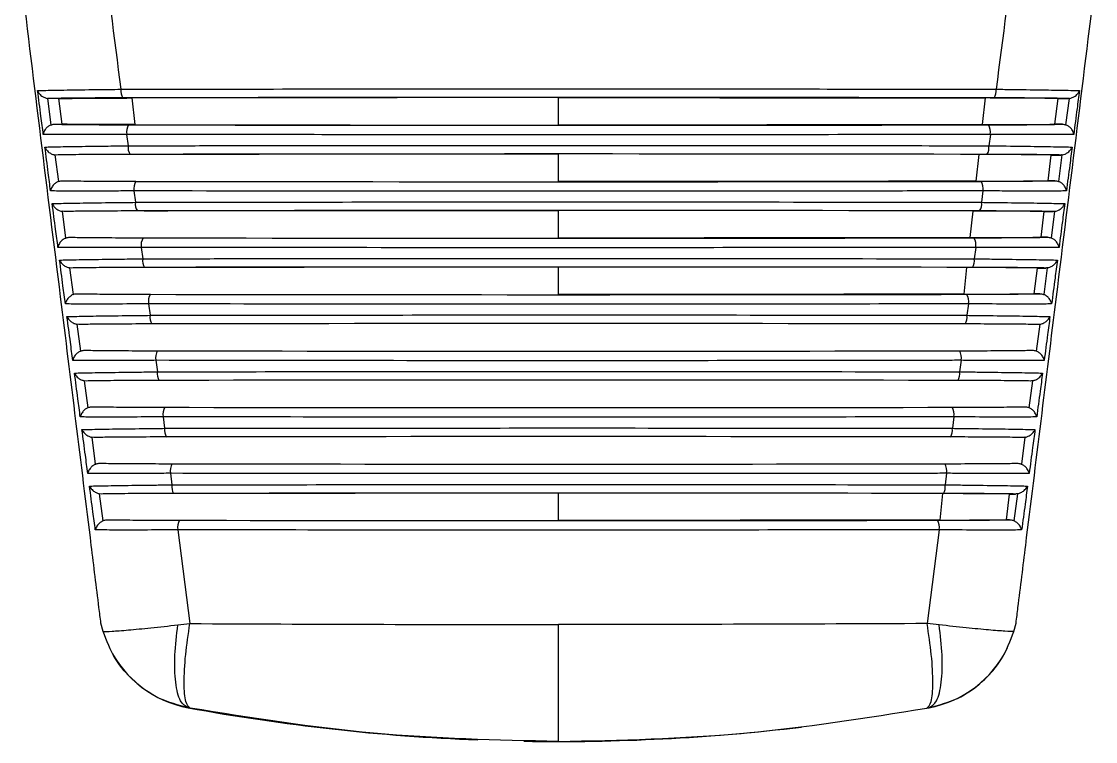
# Model space of a CAD drawing. Extents: x 12.3 to 108.7, y 1.1 to 80.4.
# Drawn here: x 101.979 to 103.158, y 27.691 to 28.481 of the extents above; entities that cross this region are included whole.
import ezdxf

# ---------------------------------------------------------------- set-up
doc = ezdxf.new("R2010")
doc.units = 0
doc.header["$MEASUREMENT"] = 0
doc.layers.add('OBJECT', color=7, linetype='CONTINUOUS')

msp = doc.modelspace()

# ---------------------------------------------------------------- linework, layer by layer
at = {"layer": 'OBJECT'}
for p, q in [((102.0092, 28.3968), (102.0078, 28.3969)), ((102.0078, 28.3969), (102.0115, 28.3678)), ((102.0202, 28.3968), (102.0092, 28.3968)), ((102.0237, 28.3686), (102.0202, 28.3968)), ((102.1003, 28.3974), (102.1035, 28.3681)), ((102.5687, 28.3676), (102.5687, 28.3978)), ((103.0371, 28.3974), (103.0338, 28.3681)), ((103.1137, 28.3686), (103.1172, 28.3968)), ((103.1172, 28.3968), (103.1282, 28.3968)), ((103.1258, 28.3678), (103.1296, 28.3969)), ((102.0155, 28.3686), (102.0237, 28.3686)), ((103.1219, 28.3686), (103.1137, 28.3686)), ((102.0946, 28.3574), (102.0962, 28.3449)), ((103.0428, 28.3574), (103.0411, 28.3449)), ((102.0173, 28.3348), (102.0158, 28.3349)), ((102.0158, 28.3349), (102.0196, 28.3058)), ((102.5687, 28.3057), (102.5687, 28.3358)), ((103.0303, 28.3353), (103.027, 28.3061)), ((103.1061, 28.3066), (103.1096, 28.3348)), ((103.1096, 28.3348), (103.1201, 28.3348)), ((103.1178, 28.3058), (103.1216, 28.3349)), ((103.1137, 28.3066), (103.1061, 28.3066)), ((102.1026, 28.2954), (102.1043, 28.2829)), ((103.0347, 28.2954), (103.0331, 28.2829)), ((102.0255, 28.2728), (102.0238, 28.273)), ((102.0238, 28.273), (102.0276, 28.2437)), ((102.5687, 28.2437), (102.5687, 28.2737)), ((103.0235, 28.2733), (103.0203, 28.2441)), ((103.0985, 28.2446), (103.102, 28.2728)), ((103.102, 28.2728), (103.1119, 28.2728)), ((103.1098, 28.2437), (103.1136, 28.273)), ((103.1055, 28.2446), (103.0985, 28.2446)), ((102.1106, 28.2334), (102.1123, 28.2209)), ((103.0267, 28.2334), (103.0251, 28.2209)), ((102.0337, 28.2108), (102.0319, 28.211)), ((102.0319, 28.211), (102.0357, 28.1817)), ((102.5687, 28.1817), (102.5687, 28.2117)), ((103.0167, 28.2113), (103.0136, 28.1821)), ((103.0909, 28.1826), (103.0944, 28.2108)), ((103.0944, 28.2108), (103.1036, 28.2108)), ((103.1017, 28.1817), (103.1055, 28.211)), ((103.0972, 28.1826), (103.0909, 28.1826)), ((102.1187, 28.1715), (102.1203, 28.1589)), ((103.0187, 28.1715), (103.0171, 28.1589)), ((102.042, 28.1488), (102.04, 28.149)), ((102.04, 28.149), (102.0438, 28.1196)), ((103.0936, 28.1196), (103.0974, 28.149)), ((102.1267, 28.1095), (102.1283, 28.0969)), ((103.0107, 28.1095), (103.0091, 28.0969)), ((102.0503, 28.0868), (102.0481, 28.0871)), ((102.0481, 28.0871), (102.052, 28.0575)), ((103.0854, 28.0575), (103.0893, 28.0871)), ((102.1347, 28.0475), (102.1363, 28.0349)), ((103.0027, 28.0475), (103.0011, 28.0349)), ((102.0587, 28.0248), (102.0563, 28.0251)), ((102.0563, 28.0251), (102.0602, 27.9954)), ((103.0772, 27.9954), (103.0811, 28.0251)), ((102.1427, 27.9855), (102.1443, 27.9729)), ((102.9947, 27.9855), (102.9931, 27.9729)), ((102.0671, 27.9628), (102.0645, 27.9631)), ((102.0645, 27.9631), (102.0684, 27.9334)), ((102.5687, 27.9338), (102.5687, 27.9636)), ((102.9904, 27.9632), (102.9874, 27.9342)), ((103.0604, 27.9346), (103.0639, 27.9628)), ((103.0639, 27.9628), (103.0703, 27.9628)), ((103.069, 27.9334), (103.0729, 27.9631)), ((103.0637, 27.9346), (103.0604, 27.9346)), ((102.1507, 27.9235), (102.164, 27.8206)), ((102.9867, 27.9235), (102.9734, 27.8206)), ((102.0687, 27.812), (102.0664, 27.8211)), ((102.1508, 27.8192), (102.164, 27.8206)), ((102.9866, 27.8192), (102.9734, 27.8206)), ((103.0687, 27.812), (103.071, 27.8211)), ((102.0758, 27.7938), (102.0758, 27.7938)), ((103.0616, 27.7938), (103.0616, 27.7938)), ((102.1644, 27.7278), (102.162, 27.7283)), ((102.973, 27.7278), (102.9754, 27.7283))]:
    msp.add_line(p, q, dxfattribs=at)
for centre, radius, start, end in [((102.1009, 28.4048), 0.0128, 170.5661, 215.0339), ((103.0365, 28.4048), 0.0128, 324.9669, 9.4335), ((102.109, 28.36), 0.0146, 147.0145, 190.1332), ((103.0284, 28.36), 0.0146, 349.8668, 32.9855), ((102.1091, 28.3428), 0.013, 170.6538, 214.5686), ((103.0283, 28.3428), 0.013, 325.4314, 9.3462), ((102.1172, 28.298), 0.0148, 147.4689, 190.0231), ((103.0202, 28.298), 0.0148, 349.9769, 32.5311), ((102.1172, 28.2808), 0.0131, 170.7452, 214.0981), ((103.0202, 28.2808), 0.0131, 325.9019, 9.2548), ((102.1254, 28.236), 0.015, 147.9251, 189.9121), ((103.012, 28.236), 0.015, 350.0879, 32.0749), ((102.1254, 28.2188), 0.0133, 170.8342, 213.6287), ((103.012, 28.2188), 0.0133, 326.3721, 9.1654), ((102.1336, 28.174), 0.0152, 148.3855, 189.7987), ((103.0038, 28.174), 0.0152, 350.2011, 31.6147), ((102.1336, 28.1568), 0.0135, 170.9315, 213.1483), ((103.0038, 28.1568), 0.0135, 326.8515, 9.0687), ((102.1418, 28.1121), 0.0154, 148.849, 189.6838), ((102.9956, 28.1121), 0.0154, 350.3162, 31.151), ((102.1417, 28.0948), 0.0136, 171.0281, 212.6676), ((102.9956, 28.0948), 0.0136, 327.3327, 8.9711), ((102.15, 28.0501), 0.0156, 149.3185, 189.5647), ((102.9874, 28.0501), 0.0156, 350.435, 30.6818), ((102.1499, 28.0327), 0.0138, 171.128, 212.1819), ((102.9874, 28.0327), 0.0138, 327.8181, 8.872), ((102.1582, 27.9881), 0.0158, 149.788, 189.446), ((102.9791, 27.9881), 0.0158, 350.554, 30.212), ((102.1581, 27.9707), 0.014, 171.2279, 211.6949), ((102.9793, 27.9707), 0.014, 328.3051, 8.7721), ((102.1665, 27.9261), 0.016, 150.2635, 189.3237), ((102.9709, 27.9261), 0.016, 350.677, 29.7362), ((102.1837, 27.8463), 0.12, 205.9218, 259.5863), ((102.9537, 27.8463), 0.12, 280.4137, 334.0782), ((102.5687, 29.9412), 2.25, 259.5863, 267.7412), ((102.5687, 29.9412), 2.25, 269.0318, 276.8113)]:
    msp.add_arc(centre, radius, start, end, dxfattribs=at)
for centre, major_axis, start_param, end_param in [((102.5687, 28.3786), (2.2176, 0), 1.353401, 1.788192), ((102.5687, 28.3868), (2.217, 0), 4.497874, 4.926904), ((102.5687, 28.3166), (2.2143, 0), 1.356764, 1.784829), ((102.5687, 28.3248), (2.2137, 0), 4.501238, 4.923539), ((102.5687, 28.2546), (2.2111, 0), 1.360135, 1.781458), ((102.5687, 28.2628), (2.2105, 0), 4.504611, 4.920167), ((102.5687, 28.1926), (2.2078, 0), 1.363514, 1.778079), ((102.5687, 28.2008), (2.2072, 0), 4.507992, 4.916786), ((102.5687, 28.1306), (2.2046, 0), 1.366901, 1.774692), ((102.5687, 28.1388), (2.204, 0), 4.511381, 4.913397), ((102.5687, 28.0686), (2.2013, 0), 1.370296, 1.771297), ((102.5687, 28.0768), (2.2007, 0), 4.514778, 4.91), ((102.5687, 28.0066), (2.1981, 0), 1.373699, 1.767893), ((102.5687, 28.0148), (2.1975, 0), 4.518183, 4.906595), ((102.5687, 27.9446), (2.1948, 0), 1.377111, 1.764481), ((102.5687, 27.9528), (2.1942, 0), 4.521597, 4.903181)]:
    msp.add_ellipse(centre, major_axis=major_axis, ratio=0.008727, start_param=start_param, end_param=end_param, dxfattribs=at)
for points, knots in [([(102.0354, 28.8162), (102.0457, 28.7369), (102.0633, 28.6005), (102.0809, 28.464), (102.0882, 28.407)], [0, 0, 0, 0, 0.581449, 1, 1, 1, 1]), ([(103.102, 28.8162), (103.0917, 28.7369), (103.0741, 28.6005), (103.0565, 28.464), (103.0491, 28.407)], [0, 0, 0, 0, 0.581449, 1, 1, 1, 1]), ([(102.0664, 27.8211), (102.0656, 27.8268), (102.0621, 27.8552), (102.0474, 27.9746), (102.0189, 28.2044), (101.9934, 28.4115), (101.9791, 28.5276)], [0, 0, 0, 0, 0.024147, 0.120738, 0.507103, 1, 1, 1, 1]), ([(103.071, 27.8211), (103.0717, 27.8268), (103.0753, 27.8552), (103.09, 27.9746), (103.1185, 28.2044), (103.144, 28.4115), (103.1583, 28.5276)], [0, 0, 0, 0, 0.024147, 0.120738, 0.507103, 1, 1, 1, 1]), ([(101.9968, 28.4055), (101.9975, 28.4055), (101.9996, 28.4056), (102.0079, 28.4058), (102.0276, 28.4062), (102.0575, 28.4066), (102.0793, 28.4068), (102.0882, 28.407)], [0, 0, 0, 0, 0.059775, 0.207161, 0.501412, 0.795934, 1, 1, 1, 1]), ([(102.0031, 28.3574), (102.0022, 28.364), (102.0001, 28.3801), (101.9981, 28.3961), (101.9968, 28.4055)], [0, 0, 0, 0, 0.4125557, 1, 1, 1, 1]), ([(101.9968, 28.4055), (101.9968, 28.4055), (101.9972, 28.4045), (101.9983, 28.4024), (102.0009, 28.3997), (102.0043, 28.3977), (102.0067, 28.3971), (102.0078, 28.3969)], [0, 0, 0, 0, 0.007738, 0.250693, 0.57035, 0.807207, 1, 1, 1, 1]), ([(102.0882, 28.407), (102.0948, 28.407), (102.1273, 28.407), (102.2651, 28.4073), (102.4895, 28.4074), (102.7798, 28.4074), (102.9594, 28.4071), (103.0491, 28.407)], [0, 0, 0, 0, 0.0206637, 0.1033313, 0.4348088, 0.7174044, 1, 1, 1, 1]), ([(103.0491, 28.407), (103.0556, 28.4069), (103.0751, 28.4066), (103.1043, 28.4062), (103.1273, 28.4059), (103.1372, 28.4056), (103.1399, 28.4055), (103.1405, 28.4055)], [0, 0, 0, 0, 0.147376, 0.444496, 0.741154, 0.940222, 1, 1, 1, 1]), ([(103.1296, 28.3969), (103.1307, 28.3971), (103.133, 28.3977), (103.1365, 28.3997), (103.1391, 28.4024), (103.1402, 28.4045), (103.1405, 28.4055), (103.1405, 28.4055)], [0, 0, 0, 0, 0.1927932, 0.4296503, 0.7493073, 0.992262, 1, 1, 1, 1]), ([(103.1405, 28.4055), (103.1397, 28.3989), (103.1376, 28.3829), (103.1355, 28.3668), (103.1343, 28.3574)], [0, 0, 0, 0, 0.412554, 1, 1, 1, 1]), ([(102.0904, 28.3975), (102.0786, 28.3974), (102.0549, 28.3974), (102.0252, 28.3971), (102.0146, 28.3969), (102.0092, 28.3968)], [0, 0, 0, 0, 0.324207, 0.64849, 1, 1, 1, 1]), ([(102.0202, 28.3968), (102.0277, 28.3969), (102.0428, 28.3971), (102.0729, 28.3973), (102.093, 28.3973), (102.1003, 28.3974)], [0, 0, 0, 0, 0.3900042, 0.7799553, 1, 1, 1, 1]), ([(102.5687, 28.3978), (102.4899, 28.3978), (102.3324, 28.3977), (102.1776, 28.3975), (102.1003, 28.3974)], [0, 0, 0, 0, 0.500491, 1, 1, 1, 1]), ([(102.5687, 28.3978), (102.6475, 28.3978), (102.805, 28.3977), (102.9598, 28.3975), (103.0371, 28.3974)], [0, 0, 0, 0, 0.5004912, 1, 1, 1, 1]), ([(103.1172, 28.3968), (103.1096, 28.3969), (103.0945, 28.3971), (103.0645, 28.3973), (103.0444, 28.3973), (103.0371, 28.3974)], [0, 0, 0, 0, 0.3900042, 0.7799553, 1, 1, 1, 1]), ([(103.1282, 28.3968), (103.1233, 28.3969), (103.1136, 28.3971), (103.0848, 28.3974), (103.0601, 28.3974), (103.047, 28.3975)], [0, 0, 0, 0, 0.320862, 0.641681, 1, 1, 1, 1]), ([(103.1296, 28.3969), (103.1296, 28.3969), (103.1291, 28.3969), (103.1287, 28.3968), (103.1282, 28.3968)], [0, 0, 0, 0, 0.0202823, 1, 1, 1, 1]), ([(102.0115, 28.3678), (102.0106, 28.3674), (102.0086, 28.3664), (102.0059, 28.364), (102.0039, 28.3609), (102.0032, 28.3586), (102.0031, 28.3575), (102.0031, 28.3574)], [0, 0, 0, 0, 0.199292, 0.397081, 0.700904, 0.992028, 1, 1, 1, 1]), ([(102.0115, 28.3678), (102.0126, 28.3682), (102.0139, 28.3686), (102.0153, 28.3686), (102.0155, 28.3686)], [0, 0, 0, 0, 0.843625, 1, 1, 1, 1]), ([(102.0155, 28.3686), (102.0206, 28.3685), (102.0307, 28.3683), (102.0596, 28.3681), (102.084, 28.368), (102.0968, 28.3679)], [0, 0, 0, 0, 0.324373, 0.64869, 1, 1, 1, 1]), ([(102.1035, 28.3681), (102.0906, 28.3681), (102.0647, 28.3682), (102.0383, 28.3684), (102.0274, 28.3685), (102.0237, 28.3686)], [0, 0, 0, 0, 0.3965622, 0.7931909, 1, 1, 1, 1]), ([(102.1035, 28.3681), (102.1968, 28.3679), (102.3507, 28.3677), (102.5071, 28.3676), (102.5687, 28.3676)], [0, 0, 0, 0, 0.605766, 1, 1, 1, 1]), ([(103.0338, 28.3681), (102.9406, 28.3679), (102.7866, 28.3677), (102.6303, 28.3676), (102.5687, 28.3676)], [0, 0, 0, 0, 0.605766, 1, 1, 1, 1]), ([(103.0338, 28.3681), (103.0468, 28.3681), (103.0727, 28.3682), (103.0991, 28.3684), (103.11, 28.3685), (103.1137, 28.3686)], [0, 0, 0, 0, 0.3965622, 0.7931909, 1, 1, 1, 1]), ([(103.0406, 28.3679), (103.0525, 28.368), (103.0762, 28.368), (103.1058, 28.3683), (103.1164, 28.3685), (103.1219, 28.3686)], [0, 0, 0, 0, 0.327832, 0.655734, 1, 1, 1, 1]), ([(103.1219, 28.3686), (103.1231, 28.3685), (103.1245, 28.3684), (103.1257, 28.3679), (103.1258, 28.3678)], [0, 0, 0, 0, 0.904064, 1, 1, 1, 1]), ([(103.1343, 28.3574), (103.1343, 28.3575), (103.1342, 28.3586), (103.1335, 28.3609), (103.1315, 28.364), (103.1288, 28.3664), (103.1268, 28.3674), (103.1258, 28.3678)], [0, 0, 0, 0, 0.007972, 0.299096, 0.602919, 0.800706, 1, 1, 1, 1]), ([(102.0946, 28.3574), (102.0882, 28.3574), (102.0686, 28.3572), (102.0393, 28.3571), (102.0165, 28.3572), (102.0065, 28.3573), (102.0037, 28.3574), (102.0031, 28.3574)], [0, 0, 0, 0, 0.148503, 0.448596, 0.748256, 0.940445, 1, 1, 1, 1]), ([(103.0428, 28.3574), (103.0362, 28.3574), (103.0036, 28.3573), (102.8658, 28.3571), (102.6434, 28.3569), (102.3576, 28.357), (102.1823, 28.3573), (102.0946, 28.3574)], [0, 0, 0, 0, 0.020947, 0.104745, 0.44076, 0.72038, 1, 1, 1, 1]), ([(103.1343, 28.3574), (103.1337, 28.3574), (103.1314, 28.3573), (103.1228, 28.3572), (103.1027, 28.3571), (103.0728, 28.3572), (103.0513, 28.3574), (103.0428, 28.3574)], [0, 0, 0, 0, 0.059553, 0.208066, 0.505163, 0.802607, 1, 1, 1, 1]), ([(102.0049, 28.3435), (102.0055, 28.3435), (102.0078, 28.3436), (102.0164, 28.3438), (102.0365, 28.3442), (102.0663, 28.3446), (102.0877, 28.3448), (102.0962, 28.3449)], [0, 0, 0, 0, 0.059495, 0.208459, 0.505892, 0.803608, 1, 1, 1, 1]), ([(102.0111, 28.2954), (102.0102, 28.302), (102.0082, 28.3181), (102.0061, 28.3341), (102.0049, 28.3435)], [0, 0, 0, 0, 0.412526, 1, 1, 1, 1]), ([(102.0049, 28.3435), (102.0049, 28.3435), (102.0052, 28.3426), (102.0063, 28.3405), (102.0088, 28.3379), (102.0123, 28.3357), (102.0147, 28.3352), (102.0158, 28.3349)], [0, 0, 0, 0, 0.00781, 0.231082, 0.559206, 0.802811, 1, 1, 1, 1]), ([(102.0984, 28.3355), (102.0865, 28.3354), (102.0628, 28.3354), (102.0334, 28.3351), (102.0228, 28.3349), (102.0173, 28.3348)], [0, 0, 0, 0, 0.328087, 0.656253, 1, 1, 1, 1]), ([(102.0962, 28.3449), (102.1028, 28.345), (102.1354, 28.345), (102.2732, 28.3452), (102.495, 28.3454), (102.7797, 28.3454), (102.954, 28.3451), (103.0411, 28.3449)], [0, 0, 0, 0, 0.021019, 0.105106, 0.44228, 0.72114, 1, 1, 1, 1]), ([(102.5687, 28.3358), (102.5095, 28.3358), (102.3544, 28.3357), (102.2016, 28.3355), (102.1071, 28.3353)], [0, 0, 0, 0, 0.38188, 1, 1, 1, 1]), ([(103.1096, 28.3348), (103.1018, 28.3349), (103.0863, 28.3351), (103.0565, 28.3353), (103.0369, 28.3353), (103.0303, 28.3353)], [0, 0, 0, 0, 0.397554, 0.795054, 1, 1, 1, 1]), ([(103.1201, 28.3348), (103.115, 28.3349), (103.1049, 28.3351), (103.076, 28.3354), (103.0517, 28.3354), (103.039, 28.3355)], [0, 0, 0, 0, 0.324747, 0.649448, 1, 1, 1, 1]), ([(103.0411, 28.3449), (103.0476, 28.3449), (103.0671, 28.3446), (103.0963, 28.3442), (103.1192, 28.3438), (103.1291, 28.3436), (103.1319, 28.3435), (103.1325, 28.3435)], [0, 0, 0, 0, 0.148954, 0.449261, 0.7491, 0.940502, 1, 1, 1, 1]), ([(103.1216, 28.3349), (103.1215, 28.3349), (103.121, 28.3349), (103.1205, 28.3348), (103.1201, 28.3348)], [0, 0, 0, 0, 0.098582, 1, 1, 1, 1]), ([(103.1216, 28.3349), (103.1227, 28.3352), (103.1251, 28.3357), (103.1285, 28.3379), (103.1311, 28.3405), (103.1322, 28.3426), (103.1325, 28.3435), (103.1325, 28.3435)], [0, 0, 0, 0, 0.197189, 0.440794, 0.768918, 0.99219, 1, 1, 1, 1]), ([(103.1325, 28.3435), (103.1317, 28.3369), (103.1296, 28.3209), (103.1275, 28.3048), (103.1263, 28.2954)], [0, 0, 0, 0, 0.412529, 1, 1, 1, 1]), ([(102.0196, 28.3058), (102.0186, 28.3053), (102.0164, 28.3042), (102.0136, 28.3014), (102.0118, 28.2984), (102.0112, 28.2963), (102.0111, 28.2954), (102.0111, 28.2954)], [0, 0, 0, 0, 0.203476, 0.450048, 0.773096, 0.991935, 1, 1, 1, 1]), ([(102.0196, 28.3058), (102.0207, 28.3061), (102.0221, 28.3066), (102.0235, 28.3066), (102.0237, 28.3066)], [0, 0, 0, 0, 0.835979, 1, 1, 1, 1]), ([(102.0237, 28.3066), (102.0289, 28.3065), (102.0394, 28.3063), (102.0684, 28.3061), (102.0924, 28.306), (102.1047, 28.306)], [0, 0, 0, 0, 0.3284365, 0.656814, 1, 1, 1, 1]), ([(103.027, 28.3061), (102.9338, 28.3059), (102.782, 28.3057), (102.628, 28.3057), (102.5687, 28.3057)], [0, 0, 0, 0, 0.61478, 1, 1, 1, 1]), ([(103.027, 28.3061), (103.0423, 28.3061), (103.0706, 28.3062), (103.0949, 28.3064), (103.1041, 28.3066), (103.1061, 28.3066)], [0, 0, 0, 0, 0.478248, 0.883044, 1, 1, 1, 1]), ([(103.0327, 28.306), (103.0445, 28.306), (103.0683, 28.3061), (103.0976, 28.3063), (103.1083, 28.3065), (103.1137, 28.3066)], [0, 0, 0, 0, 0.3318718, 0.663815, 1, 1, 1, 1]), ([(103.1137, 28.3066), (103.1149, 28.3065), (103.1163, 28.3064), (103.1177, 28.3058), (103.1178, 28.3058)], [0, 0, 0, 0, 0.8737046, 1, 1, 1, 1]), ([(103.1263, 28.2954), (103.1263, 28.2954), (103.1261, 28.2965), (103.1255, 28.2988), (103.1235, 28.3018), (103.1208, 28.3043), (103.1188, 28.3053), (103.1178, 28.3058)], [0, 0, 0, 0, 0.008064, 0.282727, 0.593799, 0.796129, 1, 1, 1, 1]), ([(102.1026, 28.2954), (102.0962, 28.2954), (102.0766, 28.2952), (102.0473, 28.2951), (102.0246, 28.2952), (102.0146, 28.2953), (102.0118, 28.2954), (102.0111, 28.2954)], [0, 0, 0, 0, 0.150136, 0.453531, 0.756488, 0.940721, 1, 1, 1, 1]), ([(103.0347, 28.2954), (103.0282, 28.2954), (102.9956, 28.2954), (102.8577, 28.2951), (102.638, 28.295), (102.3577, 28.295), (102.1877, 28.2953), (102.1026, 28.2954)], [0, 0, 0, 0, 0.021311, 0.106568, 0.448432, 0.724216, 1, 1, 1, 1]), ([(103.1263, 28.2954), (103.1256, 28.2954), (103.1232, 28.2953), (103.1143, 28.2952), (103.0938, 28.2951), (103.064, 28.2952), (103.0429, 28.2954), (103.0347, 28.2954)], [0, 0, 0, 0, 0.059276, 0.209421, 0.509831, 0.810598, 1, 1, 1, 1]), ([(102.0129, 28.2815), (102.0136, 28.2815), (102.016, 28.2816), (102.0249, 28.2818), (102.0454, 28.2822), (102.0752, 28.2826), (102.0962, 28.2828), (102.1043, 28.2829)], [0, 0, 0, 0, 0.059218, 0.209832, 0.510594, 0.811653, 1, 1, 1, 1]), ([(102.0192, 28.2334), (102.0183, 28.24), (102.0162, 28.2561), (102.0141, 28.2721), (102.0129, 28.2815)], [0, 0, 0, 0, 0.412498, 1, 1, 1, 1]), ([(102.0129, 28.2815), (102.0129, 28.2815), (102.0132, 28.2807), (102.0143, 28.2787), (102.0168, 28.276), (102.0203, 28.2738), (102.0227, 28.2732), (102.0238, 28.273)], [0, 0, 0, 0, 0.007884, 0.210619, 0.547458, 0.798165, 1, 1, 1, 1]), ([(102.1043, 28.2829), (102.1108, 28.2829), (102.1434, 28.283), (102.2814, 28.2832), (102.5005, 28.2834), (102.7797, 28.2833), (102.9486, 28.2831), (103.0331, 28.2829)], [0, 0, 0, 0, 0.021386, 0.106942, 0.450009, 0.725005, 1, 1, 1, 1]), ([(103.0331, 28.2829), (103.0396, 28.2828), (103.0591, 28.2826), (103.0884, 28.2822), (103.111, 28.2818), (103.121, 28.2816), (103.1238, 28.2815), (103.1245, 28.2815)], [0, 0, 0, 0, 0.150605, 0.454244, 0.75741, 0.940779, 1, 1, 1, 1]), ([(103.1136, 28.273), (103.1147, 28.2732), (103.1171, 28.2738), (103.1206, 28.276), (103.1231, 28.2787), (103.1242, 28.2807), (103.1245, 28.2815), (103.1245, 28.2815)], [0, 0, 0, 0, 0.201835, 0.452542, 0.789381, 0.992116, 1, 1, 1, 1]), ([(103.1245, 28.2815), (103.1236, 28.2749), (103.1215, 28.2589), (103.1194, 28.2428), (103.1182, 28.2334)], [0, 0, 0, 0, 0.412495, 1, 1, 1, 1]), ([(102.1063, 28.2734), (102.0945, 28.2734), (102.0708, 28.2733), (102.0416, 28.2731), (102.0309, 28.2729), (102.0255, 28.2728)], [0, 0, 0, 0, 0.332167, 0.664414, 1, 1, 1, 1]), ([(102.5687, 28.2737), (102.5095, 28.2737), (102.3567, 28.2737), (102.2062, 28.2735), (102.1139, 28.2733)], [0, 0, 0, 0, 0.387367, 1, 1, 1, 1]), ([(103.102, 28.2728), (103.094, 28.2729), (103.0781, 28.2731), (103.0485, 28.2733), (103.0295, 28.2733), (103.0235, 28.2733)], [0, 0, 0, 0, 0.405542, 0.811028, 1, 1, 1, 1]), ([(103.1119, 28.2728), (103.1066, 28.2729), (103.0961, 28.2731), (103.0672, 28.2733), (103.0433, 28.2734), (103.031, 28.2734)], [0, 0, 0, 0, 0.328834, 0.657619, 1, 1, 1, 1]), ([(103.1136, 28.273), (103.1135, 28.2729), (103.1129, 28.2729), (103.1123, 28.2728), (103.1119, 28.2728)], [0, 0, 0, 0, 0.162026, 1, 1, 1, 1]), ([(102.0276, 28.2437), (102.0266, 28.2432), (102.0244, 28.2421), (102.0216, 28.2393), (102.0198, 28.2363), (102.0193, 28.2342), (102.0192, 28.2334), (102.0192, 28.2334)], [0, 0, 0, 0, 0.207493, 0.460446, 0.790806, 0.991851, 1, 1, 1, 1]), ([(102.0276, 28.2437), (102.0276, 28.2437), (102.0288, 28.2442), (102.0302, 28.2445), (102.0317, 28.2446), (102.0319, 28.2446)], [0, 0, 0, 0, 0.022484, 0.82809, 1, 1, 1, 1]), ([(102.0319, 28.2446), (102.0374, 28.2445), (102.0482, 28.2443), (102.0772, 28.2441), (102.1009, 28.244), (102.1127, 28.244)], [0, 0, 0, 0, 0.332714, 0.665366, 1, 1, 1, 1]), ([(103.0203, 28.2441), (102.9269, 28.244), (102.7774, 28.2437), (102.6257, 28.2437), (102.5687, 28.2437)], [0, 0, 0, 0, 0.624364, 1, 1, 1, 1]), ([(103.0203, 28.2441), (103.0353, 28.2441), (103.0633, 28.2442), (103.0873, 28.2444), (103.0966, 28.2446), (103.0985, 28.2446)], [0, 0, 0, 0, 0.477916, 0.890823, 1, 1, 1, 1]), ([(103.0247, 28.244), (103.0366, 28.244), (103.0604, 28.2441), (103.0893, 28.2443), (103.1001, 28.2445), (103.1055, 28.2446)], [0, 0, 0, 0, 0.3361228, 0.6723181, 1, 1, 1, 1]), ([(103.1055, 28.2446), (103.1067, 28.2445), (103.1082, 28.2444), (103.1096, 28.2438), (103.1098, 28.2437)], [0, 0, 0, 0, 0.845445, 1, 1, 1, 1]), ([(103.1182, 28.2334), (103.1182, 28.2334), (103.1181, 28.2342), (103.1175, 28.2363), (103.1158, 28.2392), (103.113, 28.2421), (103.1108, 28.2432), (103.1098, 28.2437)], [0, 0, 0, 0, 0.008149, 0.206909, 0.537753, 0.791265, 1, 1, 1, 1]), ([(102.1106, 28.2334), (102.1042, 28.2334), (102.0846, 28.2333), (102.0552, 28.2331), (102.0327, 28.2332), (102.0228, 28.2333), (102.0199, 28.2334), (102.0192, 28.2334)], [0, 0, 0, 0, 0.151844, 0.458695, 0.765103, 0.940995, 1, 1, 1, 1]), ([(103.0267, 28.2334), (103.0202, 28.2334), (102.9876, 28.2334), (102.8495, 28.2332), (102.6325, 28.233), (102.3577, 28.2331), (102.193, 28.2333), (102.1106, 28.2334)], [0, 0, 0, 0, 0.0216883, 0.1084547, 0.4563731, 0.7281866, 1, 1, 1, 1]), ([(103.1182, 28.2334), (103.1175, 28.2334), (103.1149, 28.2333), (103.1058, 28.2332), (103.0848, 28.2331), (103.0551, 28.2332), (103.0345, 28.2334), (103.0267, 28.2334)], [0, 0, 0, 0, 0.059002, 0.210856, 0.514734, 0.81898, 1, 1, 1, 1]), ([(102.021, 28.2195), (102.0217, 28.2195), (102.0243, 28.2196), (102.0335, 28.2198), (102.0544, 28.2202), (102.084, 28.2206), (102.1046, 28.2208), (102.1123, 28.2209)], [0, 0, 0, 0, 0.058943, 0.211285, 0.515535, 0.820092, 1, 1, 1, 1]), ([(102.0273, 28.1714), (102.0264, 28.178), (102.0243, 28.1941), (102.0222, 28.2101), (102.021, 28.2195)], [0, 0, 0, 0, 0.412462, 1, 1, 1, 1]), ([(102.021, 28.2195), (102.021, 28.2195), (102.0213, 28.2188), (102.0223, 28.2168), (102.0248, 28.2142), (102.0283, 28.2119), (102.0308, 28.2113), (102.0319, 28.211)], [0, 0, 0, 0, 0.007962, 0.189282, 0.535063, 0.793255, 1, 1, 1, 1]), ([(102.1123, 28.2209), (102.1188, 28.2209), (102.1514, 28.221), (102.2895, 28.2212), (102.506, 28.2214), (102.7796, 28.2213), (102.9433, 28.221), (103.0251, 28.2209)], [0, 0, 0, 0, 0.021766, 0.108843, 0.45801, 0.729005, 1, 1, 1, 1]), ([(103.0251, 28.2209), (103.0316, 28.2208), (103.0511, 28.2206), (103.0805, 28.2202), (103.1029, 28.2198), (103.1128, 28.2196), (103.1157, 28.2195), (103.1164, 28.2195)], [0, 0, 0, 0, 0.152333, 0.459461, 0.766109, 0.941054, 1, 1, 1, 1]), ([(103.1055, 28.211), (103.1066, 28.2113), (103.1091, 28.2119), (103.1126, 28.2142), (103.115, 28.2168), (103.1161, 28.2188), (103.1164, 28.2195), (103.1164, 28.2195)], [0, 0, 0, 0, 0.206745, 0.464937, 0.810719, 0.992038, 1, 1, 1, 1]), ([(103.1164, 28.2195), (103.1155, 28.2129), (103.1134, 28.1969), (103.1113, 28.1808), (103.1101, 28.1714)], [0, 0, 0, 0, 0.4124642, 1, 1, 1, 1]), ([(102.1143, 28.2114), (102.1024, 28.2114), (102.0787, 28.2113), (102.0498, 28.2111), (102.0391, 28.2109), (102.0337, 28.2108)], [0, 0, 0, 0, 0.336461, 0.673003, 1, 1, 1, 1]), ([(102.5687, 28.2117), (102.5095, 28.2117), (102.359, 28.2117), (102.2107, 28.2114), (102.1206, 28.2113)], [0, 0, 0, 0, 0.393082, 1, 1, 1, 1]), ([(103.0944, 28.2108), (103.0862, 28.2109), (103.0698, 28.2111), (103.0405, 28.2113), (103.0221, 28.2113), (103.0167, 28.2113)], [0, 0, 0, 0, 0.414011, 0.827964, 1, 1, 1, 1]), ([(103.1036, 28.2108), (103.0982, 28.2109), (103.0873, 28.2111), (103.0584, 28.2113), (103.0348, 28.2114), (103.0231, 28.2114)], [0, 0, 0, 0, 0.333137, 0.666224, 1, 1, 1, 1]), ([(103.1055, 28.211), (103.1054, 28.211), (103.1048, 28.2109), (103.1041, 28.2108), (103.1036, 28.2108)], [0, 0, 0, 0, 0.214173, 1, 1, 1, 1]), ([(102.0357, 28.1817), (102.0347, 28.1811), (102.0325, 28.1799), (102.0297, 28.1771), (102.028, 28.1741), (102.0274, 28.1722), (102.0273, 28.1714), (102.0273, 28.1714)], [0, 0, 0, 0, 0.211691, 0.471301, 0.809149, 0.991751, 1, 1, 1, 1]), ([(102.0357, 28.1817), (102.0358, 28.1817), (102.0369, 28.1822), (102.0384, 28.1825), (102.0399, 28.1826), (102.0402, 28.1826)], [0, 0, 0, 0, 0.04393, 0.81992, 1, 1, 1, 1]), ([(102.0402, 28.1826), (102.0458, 28.1825), (102.057, 28.1823), (102.0861, 28.1821), (102.1093, 28.182), (102.1207, 28.182)], [0, 0, 0, 0, 0.337221, 0.67438, 1, 1, 1, 1]), ([(103.0136, 28.1821), (102.9201, 28.182), (102.7727, 28.1817), (102.6233, 28.1817), (102.5687, 28.1817)], [0, 0, 0, 0, 0.634567, 1, 1, 1, 1]), ([(103.0136, 28.1821), (103.0283, 28.1822), (103.056, 28.1822), (103.0798, 28.1824), (103.0891, 28.1826), (103.0909, 28.1826)], [0, 0, 0, 0, 0.477552, 0.899063, 1, 1, 1, 1]), ([(103.0167, 28.182), (103.0286, 28.182), (103.0524, 28.1821), (103.0811, 28.1823), (103.0919, 28.1825), (103.0972, 28.1826)], [0, 0, 0, 0, 0.3406011, 0.6812758, 1, 1, 1, 1]), ([(103.0972, 28.1826), (103.0985, 28.1825), (103.1, 28.1823), (103.1014, 28.1818), (103.1017, 28.1817)], [0, 0, 0, 0, 0.819115, 1, 1, 1, 1]), ([(103.1101, 28.1714), (103.1101, 28.1714), (103.11, 28.1721), (103.1094, 28.1741), (103.1078, 28.177), (103.1049, 28.1799), (103.1027, 28.1811), (103.1017, 28.1817)], [0, 0, 0, 0, 0.008249, 0.187014, 0.52565, 0.786185, 1, 1, 1, 1]), ([(102.1187, 28.1715), (102.1122, 28.1714), (102.0926, 28.1713), (102.0631, 28.1712), (102.0408, 28.1712), (102.0309, 28.1713), (102.0281, 28.1714), (102.0273, 28.1714)], [0, 0, 0, 0, 0.153635, 0.464106, 0.774128, 0.941266, 1, 1, 1, 1]), ([(103.0187, 28.1715), (103.0122, 28.1715), (102.9795, 28.1714), (102.8414, 28.1712), (102.627, 28.171), (102.3578, 28.1711), (102.1984, 28.1713), (102.1187, 28.1715)], [0, 0, 0, 0, 0.022079, 0.1104084, 0.4645969, 0.7322985, 1, 1, 1, 1]), ([(103.1101, 28.1714), (103.1093, 28.1714), (103.1066, 28.1713), (103.0972, 28.1712), (103.0759, 28.1712), (103.0462, 28.1713), (103.026, 28.1714), (103.0187, 28.1715)], [0, 0, 0, 0, 0.058731, 0.212374, 0.519887, 0.827778, 1, 1, 1, 1]), ([(102.0291, 28.1575), (102.0299, 28.1575), (102.0326, 28.1576), (102.0421, 28.1578), (102.0634, 28.1582), (102.0929, 28.1586), (102.1131, 28.1588), (102.1203, 28.1589)], [0, 0, 0, 0, 0.058671, 0.212823, 0.520728, 0.828954, 1, 1, 1, 1]), ([(102.0355, 28.1094), (102.0346, 28.116), (102.0325, 28.1321), (102.0304, 28.1481), (102.0291, 28.1575)], [0, 0, 0, 0, 0.412432, 1, 1, 1, 1]), ([(102.0291, 28.1575), (102.0292, 28.1575), (102.0294, 28.1569), (102.0304, 28.155), (102.0328, 28.1524), (102.0363, 28.15), (102.0388, 28.1493), (102.04, 28.149)], [0, 0, 0, 0, 0.008043, 0.167035, 0.522013, 0.788053, 1, 1, 1, 1]), ([(102.1203, 28.1589), (102.1268, 28.1589), (102.1595, 28.159), (102.2976, 28.1592), (102.5115, 28.1593), (102.7796, 28.1593), (102.9379, 28.159), (103.0171, 28.1589)], [0, 0, 0, 0, 0.02216, 0.110812, 0.466297, 0.733148, 1, 1, 1, 1]), ([(103.0171, 28.1589), (103.0236, 28.1588), (103.0432, 28.1586), (103.0726, 28.1582), (103.0948, 28.1578), (103.1046, 28.1576), (103.1075, 28.1575), (103.1082, 28.1575)], [0, 0, 0, 0, 0.154143, 0.464926, 0.775223, 0.941326, 1, 1, 1, 1]), ([(103.0974, 28.149), (103.0985, 28.1493), (103.1011, 28.15), (103.1046, 28.1524), (103.107, 28.155), (103.108, 28.1569), (103.1082, 28.1575), (103.1082, 28.1575)], [0, 0, 0, 0, 0.211947, 0.477987, 0.832965, 0.991957, 1, 1, 1, 1]), ([(103.1082, 28.1575), (103.1074, 28.1509), (103.1053, 28.1349), (103.1031, 28.1188), (103.1019, 28.1094)], [0, 0, 0, 0, 0.412433, 1, 1, 1, 1]), ([(102.1223, 28.1494), (102.1104, 28.1494), (102.0866, 28.1493), (102.0581, 28.1491), (102.0473, 28.1489), (102.042, 28.1488)], [0, 0, 0, 0, 0.340986, 0.682054, 1, 1, 1, 1]), ([(103.0954, 28.1488), (103.0897, 28.1489), (103.0785, 28.1491), (103.0495, 28.1493), (103.0264, 28.1494), (103.0151, 28.1494)], [0, 0, 0, 0, 0.337675, 0.675297, 1, 1, 1, 1]), ([(103.0974, 28.149), (103.0973, 28.149), (103.0966, 28.1489), (103.0959, 28.1488), (103.0954, 28.1488)], [0, 0, 0, 0, 0.25743, 1, 1, 1, 1]), ([(102.0438, 28.1196), (102.0428, 28.119), (102.0406, 28.1178), (102.0378, 28.1149), (102.0361, 28.112), (102.0356, 28.1101), (102.0355, 28.1094), (102.0355, 28.1094)], [0, 0, 0, 0, 0.2161144, 0.4826563, 0.8281409, 0.9916594, 1, 1, 1, 1]), ([(102.0438, 28.1196), (102.0439, 28.1196), (102.0451, 28.1201), (102.0467, 28.1205), (102.0482, 28.1206), (102.0485, 28.1206)], [0, 0, 0, 0, 0.063515, 0.811442, 1, 1, 1, 1]), ([(102.0485, 28.1206), (102.0543, 28.1205), (102.0659, 28.1203), (102.095, 28.1201), (102.1177, 28.12), (102.1287, 28.12)], [0, 0, 0, 0, 0.341979, 0.683892, 1, 1, 1, 1]), ([(103.0087, 28.12), (103.0207, 28.12), (103.0445, 28.1201), (103.0728, 28.1203), (103.0837, 28.1205), (103.0889, 28.1206)], [0, 0, 0, 0, 0.345325, 0.690725, 1, 1, 1, 1]), ([(103.0889, 28.1206), (103.0902, 28.1205), (103.0918, 28.1203), (103.0933, 28.1197), (103.0936, 28.1196)], [0, 0, 0, 0, 0.794577, 1, 1, 1, 1]), ([(103.1019, 28.1094), (103.1019, 28.1094), (103.1018, 28.1101), (103.1013, 28.112), (103.0997, 28.1148), (103.0968, 28.1178), (103.0946, 28.119), (103.0936, 28.1196)], [0, 0, 0, 0, 0.008341, 0.166405, 0.512974, 0.780845, 1, 1, 1, 1]), ([(102.1267, 28.1095), (102.1202, 28.1094), (102.1006, 28.1093), (102.071, 28.1092), (102.049, 28.1092), (102.0391, 28.1093), (102.0363, 28.1094), (102.0355, 28.1094)], [0, 0, 0, 0, 0.1555112, 0.4697785, 0.7835914, 0.9415337, 1, 1, 1, 1]), ([(103.0107, 28.1095), (103.0042, 28.1095), (102.9715, 28.1094), (102.8333, 28.1092), (102.6215, 28.109), (102.3578, 28.1091), (102.2037, 28.1094), (102.1267, 28.1095)], [0, 0, 0, 0, 0.022484, 0.112433, 0.473119, 0.73656, 1, 1, 1, 1]), ([(103.1019, 28.1094), (103.1011, 28.1094), (103.0983, 28.1093), (103.0886, 28.1092), (103.0668, 28.1092), (103.0373, 28.1093), (103.0175, 28.1094), (103.0107, 28.1095)], [0, 0, 0, 0, 0.058463, 0.213983, 0.525307, 0.837021, 1, 1, 1, 1]), ([(102.0373, 28.0955), (102.0381, 28.0955), (102.0409, 28.0956), (102.0507, 28.0958), (102.0725, 28.0962), (102.1019, 28.0966), (102.1216, 28.0968), (102.1283, 28.0969)], [0, 0, 0, 0, 0.058402, 0.214452, 0.526193, 0.838268, 1, 1, 1, 1]), ([(102.0437, 28.0474), (102.0428, 28.054), (102.0407, 28.0701), (102.0386, 28.0861), (102.0373, 28.0955)], [0, 0, 0, 0, 0.412398, 1, 1, 1, 1]), ([(102.0373, 28.0955), (102.0373, 28.0955), (102.0376, 28.0949), (102.0385, 28.0931), (102.0408, 28.0905), (102.0444, 28.0881), (102.047, 28.0874), (102.0481, 28.0871)], [0, 0, 0, 0, 0.008117, 0.143845, 0.508241, 0.782555, 1, 1, 1, 1]), ([(102.1303, 28.0874), (102.1184, 28.0874), (102.0946, 28.0873), (102.0664, 28.0871), (102.0555, 28.0869), (102.0503, 28.0868)], [0, 0, 0, 0, 0.345761, 0.691605, 1, 1, 1, 1]), ([(102.1283, 28.0969), (102.1348, 28.0969), (102.1675, 28.0969), (102.3057, 28.0972), (102.517, 28.0973), (102.7795, 28.0972), (102.9326, 28.097), (103.0091, 28.0969)], [0, 0, 0, 0, 0.022568, 0.112852, 0.474885, 0.737443, 1, 1, 1, 1]), ([(103.087, 28.0868), (103.0812, 28.0869), (103.0696, 28.0871), (103.0406, 28.0873), (103.018, 28.0874), (103.0071, 28.0874)], [0, 0, 0, 0, 0.342466, 0.684876, 1, 1, 1, 1]), ([(103.0091, 28.0969), (103.0156, 28.0968), (103.0352, 28.0966), (103.0646, 28.0962), (103.0866, 28.0958), (103.0964, 28.0956), (103.0993, 28.0955), (103.1001, 28.0955)], [0, 0, 0, 0, 0.156042, 0.470658, 0.784781, 0.941595, 1, 1, 1, 1]), ([(103.0893, 28.0871), (103.0891, 28.087), (103.0883, 28.0869), (103.0876, 28.0868), (103.087, 28.0868)], [0, 0, 0, 0, 0.2936726, 1, 1, 1, 1]), ([(103.0893, 28.0871), (103.0904, 28.0874), (103.093, 28.0881), (103.0966, 28.0905), (103.0989, 28.0931), (103.0998, 28.0949), (103.1001, 28.0955), (103.1001, 28.0955)], [0, 0, 0, 0, 0.217445, 0.491759, 0.856154, 0.991884, 1, 1, 1, 1]), ([(103.1001, 28.0955), (103.0992, 28.0889), (103.0971, 28.0729), (103.0949, 28.0568), (103.0937, 28.0474)], [0, 0, 0, 0, 0.412393, 1, 1, 1, 1]), ([(102.052, 28.0575), (102.051, 28.057), (102.0487, 28.0557), (102.0459, 28.0527), (102.0443, 28.0498), (102.0438, 28.048), (102.0437, 28.0474), (102.0437, 28.0474)], [0, 0, 0, 0, 0.220755, 0.494538, 0.847828, 0.99155, 1, 1, 1, 1]), ([(102.052, 28.0575), (102.0521, 28.0576), (102.0533, 28.0581), (102.055, 28.0585), (102.0565, 28.0586), (102.0568, 28.0586)], [0, 0, 0, 0, 0.081375, 0.802659, 1, 1, 1, 1]), ([(102.0568, 28.0586), (102.0628, 28.0585), (102.0749, 28.0583), (102.1039, 28.0581), (102.1262, 28.058), (102.1366, 28.058)], [0, 0, 0, 0, 0.347005, 0.693943, 1, 1, 1, 1]), ([(103.0008, 28.058), (103.0127, 28.058), (103.0366, 28.0581), (103.0645, 28.0583), (103.0755, 28.0585), (103.0805, 28.0586)], [0, 0, 0, 0, 0.350316, 0.700707, 1, 1, 1, 1]), ([(103.0805, 28.0586), (103.0818, 28.0585), (103.0835, 28.0583), (103.0851, 28.0577), (103.0854, 28.0575)], [0, 0, 0, 0, 0.771735, 1, 1, 1, 1]), ([(103.0937, 28.0474), (103.0937, 28.0474), (103.0936, 28.048), (103.0931, 28.0498), (103.0915, 28.0526), (103.0887, 28.0557), (103.0864, 28.0569), (103.0854, 28.0575)], [0, 0, 0, 0, 0.00845, 0.145049, 0.499698, 0.775231, 1, 1, 1, 1]), ([(102.1347, 28.0475), (102.1282, 28.0474), (102.1086, 28.0473), (102.079, 28.0472), (102.0571, 28.0472), (102.0473, 28.0473), (102.0445, 28.0474), (102.0437, 28.0474)], [0, 0, 0, 0, 0.157481, 0.475733, 0.793524, 0.941799, 1, 1, 1, 1]), ([(103.0027, 28.0475), (102.9962, 28.0475), (102.9635, 28.0474), (102.8252, 28.0472), (102.616, 28.0471), (102.3579, 28.0472), (102.2091, 28.0474), (102.1347, 28.0475)], [0, 0, 0, 0, 0.022904, 0.114532, 0.481956, 0.740978, 1, 1, 1, 1]), ([(103.0937, 28.0474), (103.0929, 28.0474), (103.0899, 28.0473), (103.0799, 28.0472), (103.0577, 28.0472), (103.0284, 28.0473), (103.009, 28.0474), (103.0027, 28.0475)], [0, 0, 0, 0, 0.058198, 0.215687, 0.531014, 0.846742, 1, 1, 1, 1]), ([(102.0455, 28.0335), (102.0463, 28.0335), (102.0493, 28.0336), (102.0594, 28.0338), (102.0816, 28.0342), (102.1108, 28.0346), (102.1301, 28.0348), (102.1363, 28.0349)], [0, 0, 0, 0, 0.058136, 0.2161788, 0.5319487, 0.8480674, 1, 1, 1, 1]), ([(102.0519, 27.9854), (102.0511, 27.992), (102.0489, 28.0081), (102.0468, 28.0241), (102.0455, 28.0335)], [0, 0, 0, 0, 0.4123583, 1, 1, 1, 1]), ([(102.0455, 28.0335), (102.0456, 28.0335), (102.0457, 28.033), (102.0467, 28.0313), (102.0489, 28.0287), (102.0525, 28.0262), (102.0551, 28.0254), (102.0563, 28.0251)], [0, 0, 0, 0, 0.0081933, 0.1196957, 0.4937142, 0.7767267, 1, 1, 1, 1]), ([(102.1363, 28.0349), (102.1428, 28.0349), (102.1756, 28.0349), (102.3139, 28.0351), (102.5225, 28.0353), (102.7795, 28.0352), (102.9272, 28.035), (103.0011, 28.0349)], [0, 0, 0, 0, 0.022991, 0.114968, 0.483793, 0.741897, 1, 1, 1, 1]), ([(103.0011, 28.0349), (103.0076, 28.0348), (103.0272, 28.0346), (103.0567, 28.0342), (103.0785, 28.0338), (103.0882, 28.0336), (103.091, 28.0335), (103.0918, 28.0335)], [0, 0, 0, 0, 0.158035, 0.476676, 0.794816, 0.941861, 1, 1, 1, 1]), ([(103.0811, 28.0251), (103.0823, 28.0254), (103.0849, 28.0262), (103.0885, 28.0287), (103.0907, 28.0313), (103.0916, 28.033), (103.0918, 28.0335), (103.0918, 28.0335)], [0, 0, 0, 0, 0.223273, 0.506286, 0.880304, 0.991807, 1, 1, 1, 1]), ([(103.0918, 28.0335), (103.091, 28.0269), (103.0888, 28.0109), (103.0867, 27.9948), (103.0854, 27.9854)], [0, 0, 0, 0, 0.412352, 1, 1, 1, 1]), ([(102.1383, 28.0254), (102.1263, 28.0254), (102.1025, 28.0253), (102.0746, 28.0251), (102.0637, 28.0249), (102.0587, 28.0248)], [0, 0, 0, 0, 0.350806, 0.701696, 1, 1, 1, 1]), ([(103.0787, 28.0248), (103.0727, 28.0249), (103.0607, 28.0251), (103.0317, 28.0253), (103.0095, 28.0254), (102.9991, 28.0254)], [0, 0, 0, 0, 0.347531, 0.695003, 1, 1, 1, 1]), ([(103.0811, 28.0251), (103.0809, 28.025), (103.0801, 28.0249), (103.0792, 28.0249), (103.0787, 28.0248)], [0, 0, 0, 0, 0.324157, 1, 1, 1, 1]), ([(102.0602, 27.9954), (102.0592, 27.9949), (102.0569, 27.9936), (102.0541, 27.9905), (102.0526, 27.9877), (102.052, 27.9859), (102.052, 27.9855), (102.0519, 27.9854)], [0, 0, 0, 0, 0.2256406, 0.5069781, 0.868217, 0.9914496, 1, 1, 1, 1]), ([(102.0602, 27.9954), (102.0603, 27.9955), (102.0616, 27.9961), (102.0633, 27.9965), (102.0649, 27.9966), (102.0652, 27.9966)], [0, 0, 0, 0, 0.097629, 0.793538, 1, 1, 1, 1]), ([(102.0652, 27.9966), (102.0714, 27.9965), (102.0838, 27.9963), (102.1129, 27.9961), (102.1347, 27.9961), (102.1446, 27.996)], [0, 0, 0, 0, 0.352325, 0.704581, 1, 1, 1, 1]), ([(102.9928, 27.996), (103.0047, 27.9961), (103.0286, 27.9961), (103.0563, 27.9963), (103.0672, 27.9965), (103.0721, 27.9966)], [0, 0, 0, 0, 0.3555946, 0.7112664, 1, 1, 1, 1]), ([(103.0721, 27.9966), (103.0735, 27.9965), (103.0752, 27.9963), (103.0768, 27.9956), (103.0772, 27.9954)], [0, 0, 0, 0, 0.750498, 1, 1, 1, 1]), ([(103.0854, 27.9854), (103.0854, 27.9855), (103.0853, 27.9859), (103.0849, 27.9876), (103.0834, 27.9904), (103.0805, 27.9935), (103.0782, 27.9948), (103.0772, 27.9954)], [0, 0, 0, 0, 0.008551, 0.122923, 0.485781, 0.769318, 1, 1, 1, 1]), ([(102.1427, 27.9855), (102.1362, 27.9855), (102.1165, 27.9853), (102.0869, 27.9852), (102.0653, 27.9852), (102.0555, 27.9854), (102.0528, 27.9854), (102.0519, 27.9854)], [0, 0, 0, 0, 0.159551, 0.48199, 0.803962, 0.942061, 1, 1, 1, 1]), ([(102.9947, 27.9855), (102.9882, 27.9855), (102.9554, 27.9854), (102.8171, 27.9852), (102.6106, 27.9851), (102.3579, 27.9852), (102.2144, 27.9854), (102.1427, 27.9855)], [0, 0, 0, 0, 0.023339, 0.116711, 0.491126, 0.745563, 1, 1, 1, 1]), ([(103.0854, 27.9854), (103.0846, 27.9854), (103.0815, 27.9853), (103.0712, 27.9852), (103.0486, 27.9852), (103.0194, 27.9853), (103.0005, 27.9855), (102.9947, 27.9855)], [0, 0, 0, 0, 0.057936, 0.217495, 0.53703, 0.856977, 1, 1, 1, 1]), ([(102.0538, 27.9715), (102.0546, 27.9715), (102.0577, 27.9716), (102.0681, 27.9718), (102.0907, 27.9722), (102.1198, 27.9726), (102.1386, 27.9728), (102.1443, 27.9729)], [0, 0, 0, 0, 0.057873, 0.218011, 0.538018, 0.858388, 1, 1, 1, 1]), ([(102.0602, 27.9234), (102.0594, 27.93), (102.0572, 27.9461), (102.0551, 27.9621), (102.0538, 27.9715)], [0, 0, 0, 0, 0.412319, 1, 1, 1, 1]), ([(102.0538, 27.9715), (102.0538, 27.9715), (102.054, 27.9711), (102.0549, 27.9695), (102.057, 27.9669), (102.0607, 27.9643), (102.0633, 27.9635), (102.0645, 27.9631)], [0, 0, 0, 0, 0.008286, 0.094548, 0.47839, 0.770547, 1, 1, 1, 1]), ([(102.1443, 27.9729), (102.1509, 27.9729), (102.1836, 27.9729), (102.322, 27.9731), (102.5279, 27.9733), (102.7795, 27.9732), (102.9219, 27.973), (102.9931, 27.9729)], [0, 0, 0, 0, 0.02343, 0.117165, 0.493038, 0.746519, 1, 1, 1, 1]), ([(102.9931, 27.9729), (102.9996, 27.9728), (103.0192, 27.9726), (103.0488, 27.9722), (103.0703, 27.9718), (103.08, 27.9716), (103.0828, 27.9715), (103.0836, 27.9715)], [0, 0, 0, 0, 0.16013, 0.483001, 0.805363, 0.942123, 1, 1, 1, 1]), ([(103.0729, 27.9631), (103.0741, 27.9635), (103.0767, 27.9643), (103.0804, 27.9669), (103.0825, 27.9695), (103.0834, 27.9711), (103.0836, 27.9715), (103.0836, 27.9715)], [0, 0, 0, 0, 0.229453, 0.52161, 0.905452, 0.991714, 1, 1, 1, 1]), ([(103.0836, 27.9715), (103.0827, 27.9649), (103.0806, 27.9489), (103.0784, 27.9328), (103.0771, 27.9234)], [0, 0, 0, 0, 0.412317, 1, 1, 1, 1]), ([(102.1462, 27.9634), (102.1343, 27.9633), (102.1105, 27.9633), (102.0829, 27.9631), (102.072, 27.9629), (102.0671, 27.9628)], [0, 0, 0, 0, 0.356145, 0.712376, 1, 1, 1, 1]), ([(102.5687, 27.9636), (102.5094, 27.9636), (102.3679, 27.9636), (102.2282, 27.9634), (102.1469, 27.9632)], [0, 0, 0, 0, 0.418548, 1, 1, 1, 1]), ([(103.0639, 27.9628), (103.0549, 27.9629), (103.0368, 27.9631), (103.0089, 27.9632), (102.9931, 27.9632), (102.9904, 27.9632)], [0, 0, 0, 0, 0.453825, 0.907587, 1, 1, 1, 1]), ([(103.0703, 27.9628), (103.0641, 27.9629), (103.0517, 27.9631), (103.0227, 27.9633), (103.001, 27.9634), (102.9911, 27.9634)], [0, 0, 0, 0, 0.352894, 0.705727, 1, 1, 1, 1]), ([(103.0729, 27.9631), (103.0726, 27.9631), (103.0717, 27.9629), (103.0708, 27.9629), (103.0703, 27.9628)], [0, 0, 0, 0, 0.349939, 1, 1, 1, 1]), ([(102.0684, 27.9334), (102.0674, 27.9327), (102.0651, 27.9314), (102.0623, 27.9282), (102.0608, 27.9255), (102.0603, 27.9238), (102.0603, 27.9235), (102.0602, 27.9234)], [0, 0, 0, 0, 0.23692, 0.528782, 0.900001, 0.991343, 1, 1, 1, 1]), ([(102.0684, 27.9334), (102.0686, 27.9334), (102.0699, 27.9341), (102.0717, 27.9345), (102.0733, 27.9346), (102.0737, 27.9346)], [0, 0, 0, 0, 0.112363, 0.784071, 1, 1, 1, 1]), ([(102.0737, 27.9346), (102.0801, 27.9345), (102.0929, 27.9343), (102.1218, 27.9341), (102.1432, 27.9341), (102.1526, 27.934)], [0, 0, 0, 0, 0.357964, 0.715857, 1, 1, 1, 1]), ([(102.9874, 27.9342), (102.9097, 27.9341), (102.771, 27.9339), (102.6304, 27.9338), (102.5687, 27.9338)], [0, 0, 0, 0, 0.5607607, 1, 1, 1, 1]), ([(102.9848, 27.934), (102.9968, 27.9341), (103.0207, 27.9341), (103.048, 27.9343), (103.0589, 27.9345), (103.0637, 27.9346)], [0, 0, 0, 0, 0.361189, 0.722456, 1, 1, 1, 1]), ([(102.9874, 27.9342), (102.9986, 27.9342), (103.0227, 27.9343), (103.0467, 27.9344), (103.0578, 27.9346), (103.0604, 27.9346)], [0, 0, 0, 0, 0.393565, 0.855353, 1, 1, 1, 1]), ([(103.0637, 27.9346), (103.065, 27.9345), (103.0668, 27.9343), (103.0685, 27.9336), (103.069, 27.9334)], [0, 0, 0, 0, 0.7307528, 1, 1, 1, 1]), ([(103.0771, 27.9234), (103.0771, 27.9235), (103.077, 27.9238), (103.0766, 27.9255), (103.0751, 27.9282), (103.0723, 27.9314), (103.07, 27.9327), (103.069, 27.9334)], [0, 0, 0, 0, 0.008657, 0.099999, 0.471218, 0.76308, 1, 1, 1, 1]), ([(102.1507, 27.9235), (102.1442, 27.9235), (102.1245, 27.9233), (102.0948, 27.9232), (102.0735, 27.9233), (102.0638, 27.9234), (102.0611, 27.9234), (102.0602, 27.9234)], [0, 0, 0, 0, 0.161729, 0.488573, 0.814943, 0.942319, 1, 1, 1, 1]), ([(102.9867, 27.9235), (102.9801, 27.9235), (102.9474, 27.9235), (102.8089, 27.9233), (102.6051, 27.9231), (102.358, 27.9232), (102.2198, 27.9234), (102.1507, 27.9235)], [0, 0, 0, 0, 0.023792, 0.118973, 0.500647, 0.750324, 1, 1, 1, 1]), ([(103.0771, 27.9234), (103.0763, 27.9234), (103.0731, 27.9233), (103.0624, 27.9232), (103.0394, 27.9232), (103.0104, 27.9233), (102.992, 27.9235), (102.9867, 27.9235)], [0, 0, 0, 0, 0.057678, 0.219414, 0.543377, 0.867765, 1, 1, 1, 1]), ([(102.0687, 27.812), (102.0714, 27.812), (102.0768, 27.812), (102.0956, 27.8135), (102.1203, 27.8158), (102.1407, 27.8181), (102.1508, 27.8192)], [0, 0, 0, 0, 0.2500001, 0.4999998, 0.75, 1, 1, 1, 1]), ([(102.162, 27.7283), (102.159, 27.73), (102.1529, 27.7336), (102.1478, 27.7547), (102.1467, 27.7845), (102.1495, 27.8079), (102.1508, 27.8192)], [0, 0, 0, 0, 0.241561, 0.500001, 0.75844, 1, 1, 1, 1]), ([(102.1644, 27.7278), (102.1626, 27.7294), (102.1589, 27.7327), (102.1572, 27.7542), (102.1587, 27.7848), (102.1623, 27.8089), (102.164, 27.8206)], [0, 0, 0, 0, 0.241169, 0.499998, 0.758829, 1, 1, 1, 1]), ([(102.164, 27.8206), (102.2305, 27.8203), (102.3646, 27.8197), (102.5003, 27.8196), (102.5687, 27.8196)], [0, 0, 0, 0, 0.496376, 1, 1, 1, 1]), ([(102.9734, 27.8206), (102.9069, 27.8203), (102.7728, 27.8197), (102.6371, 27.8196), (102.5687, 27.8196)], [0, 0, 0, 0, 0.496376, 1, 1, 1, 1]), ([(102.5687, 27.6912), (102.5687, 27.693), (102.5687, 27.6966), (102.5687, 27.7261), (102.5687, 27.7691), (102.5687, 27.8032), (102.5687, 27.8196)], [0, 0, 0, 0, 0.240772, 0.499999, 0.759226, 1, 1, 1, 1]), ([(102.973, 27.7278), (102.9748, 27.7294), (102.9785, 27.7327), (102.9802, 27.7542), (102.9787, 27.7848), (102.9751, 27.8089), (102.9734, 27.8206)], [0, 0, 0, 0, 0.241169, 0.499998, 0.758829, 1, 1, 1, 1]), ([(102.9754, 27.7283), (102.9784, 27.73), (102.9845, 27.7336), (102.9896, 27.7547), (102.9907, 27.7845), (102.9879, 27.8079), (102.9866, 27.8192)], [0, 0, 0, 0, 0.241561, 0.500001, 0.75844, 1, 1, 1, 1]), ([(103.0687, 27.812), (103.066, 27.812), (103.0605, 27.812), (103.0418, 27.8135), (103.0171, 27.8158), (102.9967, 27.8181), (102.9866, 27.8192)], [0, 0, 0, 0, 0.2500001, 0.4999998, 0.75, 1, 1, 1, 1]), ([(102.162, 27.7283), (102.1513, 27.7311), (102.13, 27.7368), (102.1027, 27.756), (102.0806, 27.7811), (102.0727, 27.8017), (102.0687, 27.812)], [0, 0, 0, 0, 0.250001, 0.5, 0.750001, 1, 1, 1, 1]), ([(102.9754, 27.7283), (102.986, 27.7311), (103.0074, 27.7368), (103.0347, 27.756), (103.0567, 27.7811), (103.0647, 27.8017), (103.0687, 27.812)], [0, 0, 0, 0, 0.250001, 0.5, 0.750001, 1, 1, 1, 1]), ([(102.5687, 27.6912), (102.5009, 27.6927), (102.3653, 27.6958), (102.2314, 27.7172), (102.1644, 27.7278)], [0, 0, 0, 0, 0.5, 1, 1, 1, 1]), ([(102.5687, 27.6912), (102.6365, 27.6927), (102.7721, 27.6958), (102.906, 27.7172), (102.973, 27.7278)], [0, 0, 0, 0, 0.5, 1, 1, 1, 1])]:
    msp.add_open_spline(points, degree=3, knots=knots, dxfattribs=at)

doc.saveas('drawing.dxf')
